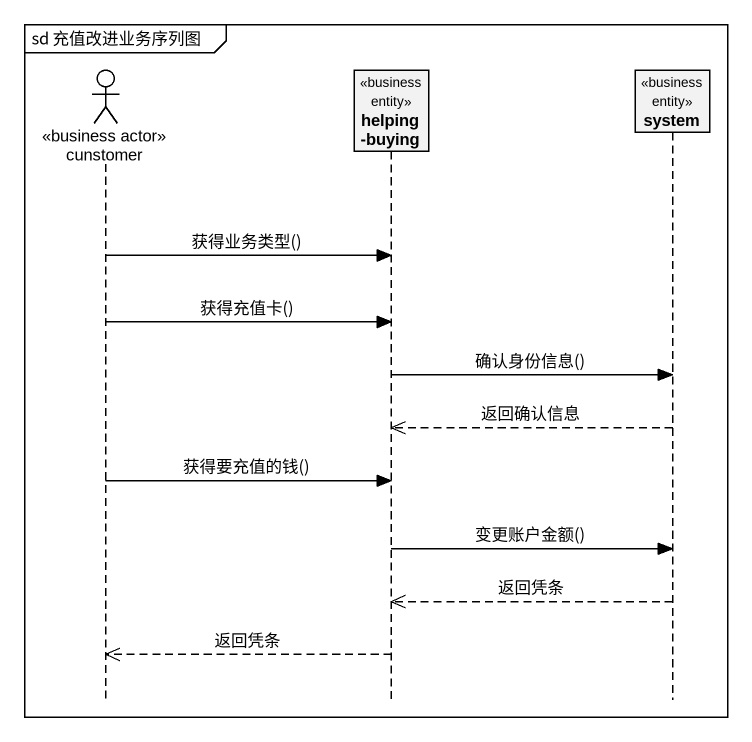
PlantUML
@startuml
mainframe sd 充值改进业务序列图
hide footbox
actor cunstomer <<business actor>>
participant "helping-buying" as helping_buying <<business entity>>
participant system <<business entity>>

cunstomer -> helping_buying : 获得业务类型()
cunstomer -> helping_buying : 获得充值卡()
helping_buying -> system : 确认身份信息()
system -->> helping_buying : 返回确认信息
cunstomer -> helping_buying : 获得要充值的钱()
helping_buying -> system : 变更账户金额()
system -->> helping_buying : 返回凭条
helping_buying -->> cunstomer : 返回凭条
@enduml
